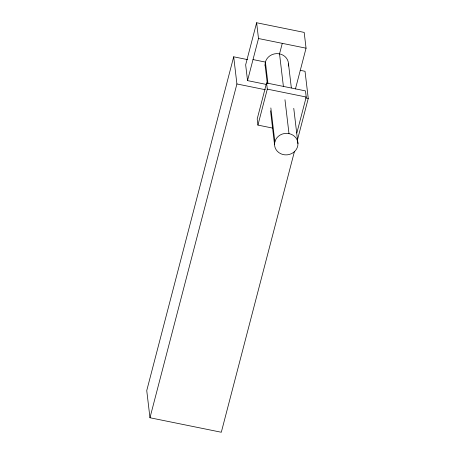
<?xml version="1.0" encoding="UTF-8"?>
<svg xmlns="http://www.w3.org/2000/svg" width="455" height="455" viewBox="0 0 455 455"><rect width="100%" height="100%" fill="white"/><g stroke="black" fill="none" stroke-linecap="round" stroke-linejoin="round"><path stroke-width="0.68" d="M247.543 59.616L233.694 56.801L146.743 390.595L149.968 417.753L221.306 432.25L294.482 151.339M149.968 417.753L236.913 83.959L233.694 56.801M295.449 88.913L306.056 48.184L304.185 32.413L256.626 22.75L245.66 64.837L247.531 80.609L266.141 84.391M247.531 80.609L258.497 38.521L256.626 22.75M296.842 133.008L306.215 97.029L305.487 90.898L266.573 82.986L257.2 118.965L257.928 125.097L272.46 128.048M257.928 125.097L267.301 89.123L266.573 82.986M282.276 43.35L279.535 53.872L283.385 86.331M297.342 140.35L308.257 98.456L305.032 71.293L300.186 70.309M258.497 38.521L306.056 48.184M253.014 59.565L265.413 62.085L267.921 83.248M267.301 89.123L306.215 97.029M236.913 83.959L265.31 89.726M305.487 97.893L308.257 98.456M288.498 63.905L291.342 87.895M293.765 108.353L297.951 143.632A11.722 10.761 -6.8 0 1 280.655 153.688A11.722 10.761 -6.8 0 1 280.138 135.044A11.722 10.761 -6.8 0 1 297.951 143.632M284.972 99.73L288.988 133.599M270.85 107.943L274.865 141.806M265.089 64.889L267.267 83.231M270.526 110.747L274.541 144.61M265.373 66.982A11.722 10.761 -6.8 0 1 276.498 53.633A11.722 10.761 -6.8 0 1 288.328 66.02"/></g></svg>
